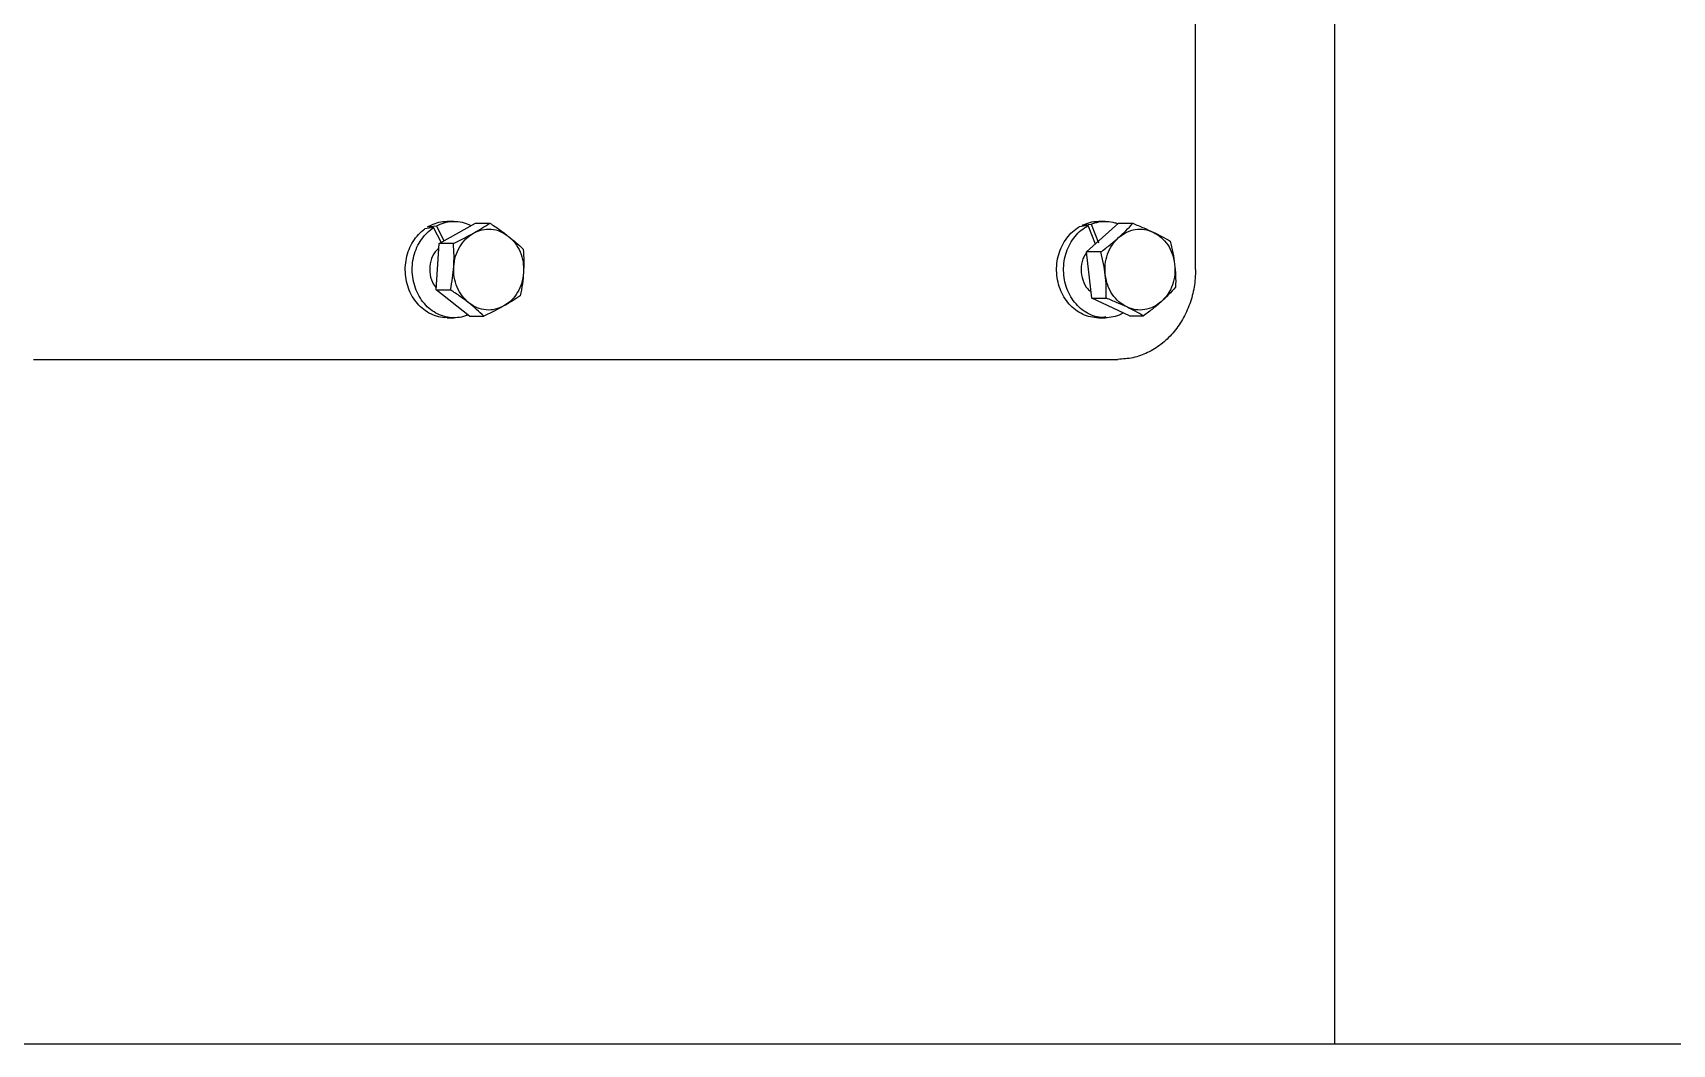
# Model space of a CAD drawing. Header units: millimetres. Extents: x 861 to 27901, y 673 to 17923.
# Drawn here: x 10912.1 to 11201.6, y 9536.2 to 9714.8 of the extents above; entities that cross this region are included whole.
import ezdxf

# ---------------------------------------------------------------- set-up
doc = ezdxf.new("R2010")
doc.units = ezdxf.units.MM
doc.header["$LTSCALE"] = 33.3

msp = doc.modelspace()

# ---------------------------------------------------------------- linework, layer by layer
at = {"color": 7, "linetype": 'Continuous', "lineweight": 25}
for p, q in [((11141.9, 10701.7), (11141.9, 9536.2)), ((11117.4, 9672.96), (11117.4, 10564.93)), ((10982.86, 9680.4), (10981.31, 9680.18)), ((10981.78, 9680.49), (10983.35, 9680.68)), ((10984.22, 9677.68), (10982.86, 9680.4)), ((10983.35, 9680.68), (10984.66, 9678.06)), ((10983.83, 9677.59), (10990.25, 9681.18)), ((10986.45, 9681.47), (10985.22, 9681.47)), ((10990.25, 9681.18), (10992.77, 9681.18)), ((11098.43, 9680.72), (11096.86, 9680.53)), ((11097.36, 9680.8), (11098.94, 9680.96)), ((11098.14, 9676.08), (11103.78, 9681.13)), ((11099.75, 9677.48), (11098.43, 9680.72)), ((11098.94, 9680.96), (11100.26, 9677.7)), ((11101.46, 9681.47), (11100.23, 9681.47)), ((11103.78, 9681.13), (11106.3, 9681.13)), ((10983.31, 9669.38), (10983.83, 9677.59)), ((10986.35, 9677.59), (10983.83, 9677.59)), ((11099.68, 9677.65), (11099.91, 9677.67)), ((11100.66, 9676.08), (11098.14, 9676.08)), ((11099.1, 9667.92), (11098.14, 9676.08)), ((10983.31, 9669.38), (10985.83, 9669.38)), ((10989.21, 9664.75), (10983.31, 9669.38)), ((11099.1, 9667.92), (11101.62, 9667.92)), ((11105.7, 9664.8), (11099.1, 9667.92)), ((10985.22, 9664.45), (10986.45, 9664.45)), ((10989.21, 9664.75), (10991.73, 9664.75)), ((11100.23, 9664.45), (11101.46, 9664.45)), ((11105.7, 9664.8), (11108.22, 9664.8)), ((10912.21, 9657.11), (11103.66, 9657.11)), ((11378.12, 9536.2), (10978.25, 9536.2))]:
    msp.add_line(p, q, dxfattribs=at)
for points, knots in [([(10988.95, 9664.99), (10988.79, 9664.92), (10988.19, 9664.63), (10987.06, 9664.44), (10985.63, 9664.45), (10984.22, 9664.79), (10982.9, 9665.44), (10981.71, 9666.37), (10980.7, 9667.55), (10979.9, 9668.93), (10979.35, 9670.47), (10979.07, 9672.09), (10979.06, 9673.75), (10979.33, 9675.38), (10979.87, 9676.92), (10980.66, 9678.31), (10981.65, 9679.51), (10982.46, 9680.1), (10982.86, 9680.4)], [0, 0, 0, 0, 0.0235, 0.0886, 0.1537, 0.2188, 0.2839, 0.349, 0.4141, 0.4792, 0.5443, 0.6094, 0.6745, 0.7396, 0.8047, 0.8698, 0.9349, 1, 1, 1, 1]), ([(10981.78, 9680.49), (10982.22, 9680.72), (10983.08, 9681.17), (10984.27, 9681.46), (10984.98, 9681.44), (10985.22, 9681.43)], [0, 0, 0, 0, 0.399868, 0.799736, 1, 1, 1, 1]), ([(10983.35, 9680.68), (10983.79, 9680.89), (10984.68, 9681.29), (10986.11, 9681.52), (10987.54, 9681.42), (10988.66, 9681.15), (10989.25, 9680.81), (10989.42, 9680.71)], [0, 0, 0, 0, 0.228112, 0.456224, 0.684336, 0.912448, 1, 1, 1, 1]), ([(10989.88, 9679.39), (10990.38, 9679.68), (10991.44, 9680.28), (10992.32, 9680.87), (10992.77, 9681.18)], [0, 0, 0, 0, 0.476313, 1, 1, 1, 1]), ([(10992.77, 9681.18), (10993.37, 9680.78), (10994.52, 9680.02), (10995.55, 9679.24), (10996.04, 9678.86)], [0, 0, 0, 0, 0.523687, 1, 1, 1, 1]), ([(11101.52, 9664.62), (11101.21, 9664.56), (11100.43, 9664.39), (11099.16, 9664.5), (11097.77, 9664.88), (11096.46, 9665.59), (11095.3, 9666.56), (11094.33, 9667.78), (11093.57, 9669.19), (11093.07, 9670.75), (11092.83, 9672.38), (11092.87, 9674.04), (11093.19, 9675.66), (11093.77, 9677.18), (11094.6, 9678.53), (11095.63, 9679.7), (11096.45, 9680.26), (11096.86, 9680.53)], [0, 0, 0, 0, 0.044588, 0.112832, 0.181076, 0.249319, 0.317563, 0.385807, 0.45405, 0.522294, 0.590538, 0.658781, 0.727025, 0.795269, 0.863513, 0.931756, 1, 1, 1, 1]), ([(11104.62, 9665.31), (11104.49, 9665.23), (11103.95, 9664.89), (11102.87, 9664.57), (11101.45, 9664.39), (11100.02, 9664.56), (11098.64, 9665.04), (11097.37, 9665.82), (11096.25, 9666.86), (11095.33, 9668.13), (11094.64, 9669.59), (11094.21, 9671.17), (11094.04, 9672.82), (11094.16, 9674.47), (11094.55, 9676.07), (11095.19, 9677.55), (11096.08, 9678.86), (11097.16, 9679.96), (11098.01, 9680.47), (11098.43, 9680.72)], [0, 0, 0, 0, 0.018527, 0.079869, 0.141211, 0.202554, 0.263896, 0.325238, 0.38658, 0.447922, 0.509264, 0.570606, 0.631948, 0.69329, 0.754632, 0.815974, 0.877316, 0.938658, 1, 1, 1, 1]), ([(11097.36, 9680.8), (11097.81, 9680.98), (11098.7, 9681.34), (11099.7, 9681.52), (11100.2, 9681.47), (11100.23, 9681.46)], [0, 0, 0, 0, 0.4846447, 0.9692894, 1, 1, 1, 1]), ([(11098.94, 9680.96), (11099.39, 9681.12), (11100.31, 9681.44), (11101.74, 9681.51), (11102.89, 9681.38), (11103.51, 9681.11), (11103.68, 9681.04)], [0, 0, 0, 0, 0.295336, 0.590672, 0.886008, 1, 1, 1, 1]), ([(11103.8, 9678.61), (11104.24, 9679.01), (11105.16, 9679.87), (11105.91, 9680.69), (11106.3, 9681.13)], [0, 0, 0, 0, 0.476313, 1, 1, 1, 1]), ([(11106.3, 9681.13), (11106.96, 9680.86), (11108.22, 9680.35), (11109.37, 9679.82), (11109.92, 9679.57)], [0, 0, 0, 0, 0.5236871, 1, 1, 1, 1]), ([(10985.22, 9664.49), (10985.07, 9664.48), (10984.45, 9664.43), (10983.36, 9664.69), (10982.01, 9665.24), (10980.78, 9666.1), (10979.72, 9667.22), (10978.86, 9668.55), (10978.24, 9670.05), (10977.89, 9671.66), (10977.81, 9673.32), (10978.01, 9674.96), (10978.47, 9676.53), (10979.2, 9677.96), (10980.14, 9679.22), (10980.92, 9679.86), (10981.31, 9680.18)], [0, 0, 0, 0, 0.023147, 0.09829, 0.173432, 0.248575, 0.323717, 0.39886, 0.474002, 0.549145, 0.624287, 0.69943, 0.774572, 0.849715, 0.924857, 1, 1, 1, 1]), ([(10986.35, 9677.59), (10986.99, 9677.9), (10988.23, 9678.49), (10989.35, 9679.1), (10989.88, 9679.39)], [0, 0, 0, 0, 0.523687, 1, 1, 1, 1]), ([(10986.41, 9673.49), (10986.43, 9674.15), (10986.49, 9675.54), (10986.4, 9676.89), (10986.35, 9677.59)], [0, 0, 0, 0, 0.476313, 1, 1, 1, 1]), ([(10996.04, 9678.86), (10996.5, 9678.49), (10997.47, 9677.71), (10998.26, 9676.95), (10998.67, 9676.55)], [0, 0, 0, 0, 0.476313, 1, 1, 1, 1]), ([(11100.66, 9676.08), (11101.24, 9676.52), (11102.34, 9677.34), (11103.33, 9678.2), (11103.8, 9678.61)], [0, 0, 0, 0, 0.523687, 1, 1, 1, 1]), ([(11109.92, 9679.57), (11110.44, 9679.32), (11111.53, 9678.79), (11112.43, 9678.28), (11112.9, 9678.01)], [0, 0, 0, 0, 0.476313, 1, 1, 1, 1]), ([(11112.9, 9678.01), (11113.08, 9677.31), (11113.42, 9675.97), (11113.61, 9674.58), (11113.7, 9673.92)], [0, 0, 0, 0, 0.523687, 1, 1, 1, 1]), ([(10983.77, 9676.69), (10983.55, 9676.51), (10982.89, 9675.95), (10982.28, 9674.46), (10982.09, 9672.57), (10982.45, 9670.84), (10983.07, 9670.04), (10983.33, 9669.7)], [0, 0, 0, 0, 0.117939, 0.356377, 0.594814, 0.833252, 1, 1, 1, 1]), ([(10998.67, 9676.55), (10998.72, 9675.84), (10998.82, 9674.5), (10998.76, 9673.1), (10998.73, 9672.44)], [0, 0, 0, 0, 0.523687, 1, 1, 1, 1]), ([(11098.15, 9675.97), (11097.91, 9675.61), (11097.34, 9674.74), (11097.09, 9672.97), (11097.4, 9671.11), (11098.09, 9669.7), (11098.76, 9669.22), (11098.96, 9669.07)], [0, 0, 0, 0, 0.173199, 0.41355, 0.653901, 0.894253, 1, 1, 1, 1]), ([(11101.46, 9672), (11101.36, 9672.66), (11101.17, 9674.04), (11100.83, 9675.38), (11100.66, 9676.08)], [0, 0, 0, 0, 0.476313, 1, 1, 1, 1]), ([(10985.83, 9669.38), (10985.96, 9670.08), (10986.23, 9671.43), (10986.35, 9672.82), (10986.41, 9673.49)], [0, 0, 0, 0, 0.523687, 1, 1, 1, 1]), ([(10998.73, 9672.44), (10998.67, 9671.78), (10998.55, 9670.38), (10998.29, 9669.04), (10998.15, 9668.33)], [0, 0, 0, 0, 0.476313, 1, 1, 1, 1]), ([(11101.62, 9667.92), (11101.63, 9668.62), (11101.65, 9669.96), (11101.52, 9671.34), (11101.46, 9672)], [0, 0, 0, 0, 0.523687, 1, 1, 1, 1]), ([(11113.7, 9673.92), (11113.77, 9673.27), (11113.9, 9671.88), (11113.88, 9670.54), (11113.87, 9669.84)], [0, 0, 0, 0, 0.476313, 1, 1, 1, 1]), ([(10989.1, 9667.06), (10988.6, 9667.44), (10987.57, 9668.22), (10986.43, 9668.98), (10985.83, 9669.38)], [0, 0, 0, 0, 0.476313, 1, 1, 1, 1]), ([(11113.87, 9669.84), (11113.47, 9669.41), (11112.73, 9668.58), (11111.8, 9667.73), (11111.36, 9667.32)], [0, 0, 0, 0, 0.523687, 1, 1, 1, 1]), ([(10991.73, 9664.75), (10991.31, 9665.14), (10990.52, 9665.9), (10989.56, 9666.69), (10989.1, 9667.06)], [0, 0, 0, 0, 0.523687, 1, 1, 1, 1]), ([(10995.26, 9666.54), (10994.72, 9666.25), (10993.61, 9665.64), (10992.37, 9665.05), (10991.73, 9664.75)], [0, 0, 0, 0, 0.476313, 1, 1, 1, 1]), ([(10998.15, 9668.33), (10997.69, 9668.02), (10996.82, 9667.44), (10995.76, 9666.83), (10995.26, 9666.54)], [0, 0, 0, 0, 0.523687, 1, 1, 1, 1]), ([(11105.24, 9666.36), (11104.69, 9666.61), (11103.54, 9667.14), (11102.28, 9667.65), (11101.62, 9667.92)], [0, 0, 0, 0, 0.476313, 1, 1, 1, 1]), ([(11108.22, 9664.8), (11107.75, 9665.07), (11106.85, 9665.58), (11105.76, 9666.11), (11105.24, 9666.36)], [0, 0, 0, 0, 0.523687, 1, 1, 1, 1]), ([(11111.36, 9667.32), (11110.89, 9666.91), (11109.91, 9666.06), (11108.8, 9665.23), (11108.22, 9664.8)], [0, 0, 0, 0, 0.476313, 1, 1, 1, 1])]:
    msp.add_open_spline(points, degree=3, knots=knots, dxfattribs=at)
for points in [[(10986.41, 9673.49), (10986.49, 9674.1), (10986.65, 9675.34), (10987.41, 9677.01), (10988.48, 9678.45), (10989.41, 9679.07), (10989.88, 9679.39)], [(10989.88, 9679.39), (10990.38, 9679.62), (10991.39, 9680.07), (10993.03, 9680.15), (10994.64, 9679.8), (10995.57, 9679.18), (10996.04, 9678.86)], [(10996.04, 9678.86), (10996.47, 9678.48), (10997.31, 9677.7), (10998.19, 9676.1), (10998.73, 9674.31), (10998.73, 9673.06), (10998.73, 9672.44)], [(11101.46, 9672), (11101.42, 9672.62), (11101.36, 9673.87), (11101.8, 9675.69), (11102.59, 9677.35), (11103.4, 9678.19), (11103.8, 9678.61)], [(11103.8, 9678.61), (11104.25, 9678.95), (11105.15, 9679.64), (11106.74, 9680.1), (11108.38, 9680.14), (11109.41, 9679.76), (11109.92, 9679.57)], [(11109.92, 9679.57), (11110.4, 9679.29), (11111.37, 9678.73), (11112.52, 9677.38), (11113.36, 9675.76), (11113.59, 9674.54), (11113.7, 9673.92)], [(10989.1, 9667.06), (10988.67, 9667.45), (10987.82, 9668.23), (10986.95, 9669.83), (10986.41, 9671.61), (10986.41, 9672.86), (10986.41, 9673.49)], [(10998.73, 9672.44), (10998.65, 9671.82), (10998.49, 9670.59), (10997.73, 9668.91), (10996.66, 9667.48), (10995.73, 9666.85), (10995.26, 9666.54)], [(11105.24, 9666.36), (11104.76, 9666.64), (11103.79, 9667.2), (11102.64, 9668.55), (11101.8, 9670.17), (11101.57, 9671.39), (11101.46, 9672)], [(11117.4, 9672.96), (11117.35, 9671.93), (11117.24, 9669.85), (11116.43, 9666.86), (11115.16, 9664.1), (11113.44, 9661.68), (11111.34, 9659.69), (11108.95, 9658.23), (11106.36, 9657.28), (11104.56, 9657.16), (11103.66, 9657.11)], [(11113.7, 9673.92), (11113.74, 9673.3), (11113.8, 9672.05), (11113.36, 9670.23), (11112.57, 9668.58), (11111.76, 9667.74), (11111.36, 9667.32)], [(10995.26, 9666.54), (10994.75, 9666.31), (10993.75, 9665.85), (10992.11, 9665.77), (10990.5, 9666.13), (10989.56, 9666.75), (10989.1, 9667.06)], [(11111.36, 9667.32), (11110.91, 9666.98), (11110.01, 9666.29), (11108.42, 9665.82), (11106.78, 9665.78), (11105.75, 9666.17), (11105.24, 9666.36)], [(10978.25, 9536.2), (10975.24, 9536.2), (10969.21, 9536.2), (10959.78, 9536.2), (10950.12, 9536.2), (10940.23, 9536.2), (10930.18, 9536.2), (10920, 9536.2), (10909.73, 9536.2), (10902.85, 9536.2), (10899.41, 9536.2)]]:
    msp.add_open_spline(points, degree=3, dxfattribs=at)

doc.saveas('drawing.dxf')
